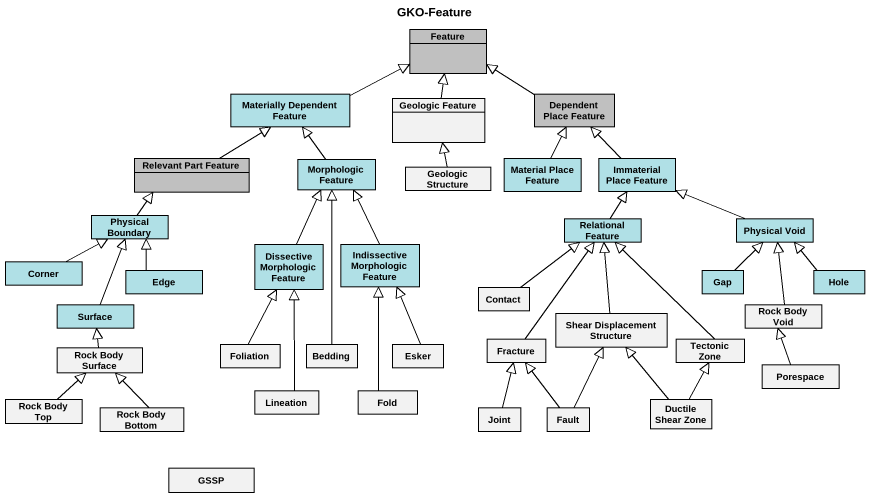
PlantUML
@startuml
title GKO-Feature
hide circle
hide empty members
class Feature #C0C0C0
class "Materially Dependent Feature" as Materially_Dependent_Feature #B0E0E6
class "Geologic Feature" as Geologic_Feature
class "Dependent Place Feature" as Dependent_Place_Feature #C0C0C0
class "Relevant Part Feature" as Relevant_Part_Feature #C0C0C0
class "Morphologic Feature" as Morphologic_Feature #B0E0E6
class "Geologic Structure" as Geologic_Structure
class "Material Place Feature" as Material_Place_Feature #B0E0E6
class "Immaterial Place Feature" as Immaterial_Place_Feature #B0E0E6
class "Physical Boundary" as Physical_Boundary #B0E0E6
class "Relational Feature" as Relational_Feature #B0E0E6
class "Physical Void" as Physical_Void #B0E0E6
class Corner #B0E0E6
class Edge #B0E0E6
class "Dissective Morphologic Feature" as Dissective_Morphologic #B0E0E6
class "Indissective Morphologic Feature" as Indissective_Morphologic #B0E0E6
class Gap #B0E0E6
class Hole #B0E0E6
class Surface #B0E0E6
class Contact
class "Rock Body Void" as Rock_Body_Void
class "Rock Body Surface" as Rock_Body_Surface
class Foliation
class Bedding
class Esker
class Fracture
class "Shear Displacement Structure" as Shear_Displacement_Structure
class "Tectonic Zone" as Tectonic_Zone
class Porespace
class "Rock Body Top" as Rock_Body_Top
class "Rock Body Bottom" as Rock_Body_Bottom
class Lineation
class Fold
class Joint
class Fault
class "Ductile Shear Zone" as Ductile_Shear_Zone
class GSSP
Materially_Dependent_Feature -right-|> Feature
Geologic_Feature -up-|> Feature
Dependent_Place_Feature -left-|> Feature
Relevant_Part_Feature -up-|> Materially_Dependent_Feature
Morphologic_Feature -up-|> Materially_Dependent_Feature
Geologic_Structure -up-|> Geologic_Feature
Material_Place_Feature -up-|> Dependent_Place_Feature
Immaterial_Place_Feature -up-|> Dependent_Place_Feature
Physical_Boundary -up-|> Relevant_Part_Feature
Relational_Feature -up-|> Immaterial_Place_Feature
Physical_Void -left-|> Immaterial_Place_Feature
Corner -right-|> Physical_Boundary
Edge -up-|> Physical_Boundary
Dissective_Morphologic -up-|> Morphologic_Feature
Indissective_Morphologic -up-|> Morphologic_Feature
Gap -up-|> Physical_Void
Hole -up-|> Physical_Void
Surface -up-|> Physical_Boundary
Contact -up-|> Relational_Feature
Rock_Body_Void -up-|> Physical_Void
Rock_Body_Surface -up-|> Surface
Foliation -up-|> Dissective_Morphologic
Bedding -up-|> Morphologic_Feature
Esker -up-|> Indissective_Morphologic
Fracture -up-|> Relational_Feature
Shear_Displacement_Structure -up-|> Relational_Feature
Tectonic_Zone -up-|> Relational_Feature
Porespace -up-|> Rock_Body_Void
Rock_Body_Top -up-|> Rock_Body_Surface
Rock_Body_Bottom -up-|> Rock_Body_Surface
Lineation -up-|> Dissective_Morphologic
Fold -up-|> Indissective_Morphologic
Joint -up-|> Fracture
Fault -up-|> Fracture
Fault -up-|> Shear_Displacement_Structure
Ductile_Shear_Zone -up-|> Shear_Displacement_Structure
Ductile_Shear_Zone -up-|> Tectonic_Zone
@enduml
